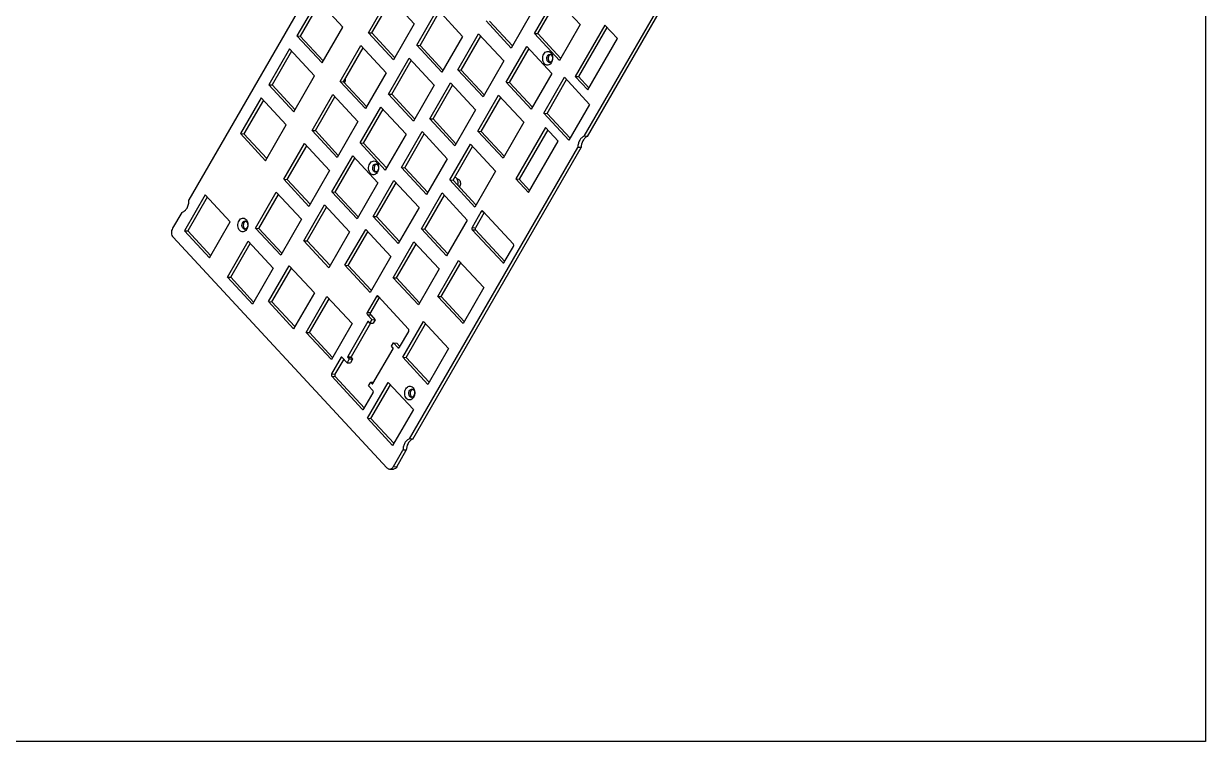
# Model space of a CAD drawing. Header units: millimetres. Extents: x 2563 to 3873, y -1388 to 61.
# Drawn here: x 3083.3 to 3450.6, y -1388.5 to -1165.3 of the extents above; entities that cross this region are included whole.
import ezdxf

# ---------------------------------------------------------------- set-up
doc = ezdxf.new("R2010")
doc.units = ezdxf.units.MM
doc.header["$LTSCALE"] = 30.734
doc.layers.get('0').update_dxf_attribs({"linetype": 'CONTINUOUS'})

msp = doc.modelspace()

# ---------------------------------------------------------------- linework, layer by layer
at = {"color": 7, "linetype": 'Continuous'}
for p, q in [((3257.531, -1200.27), (3310.416, -1108.67)), ((3258.567, -1200.34), (3311.453, -1108.74)), ((3186.748, -1129.859), (3134.631, -1220.127)), ((3190.447, -1168.1), (3196.895, -1156.933)), ((3196.895, -1156.933), (3204.698, -1165.351)), ((3174.658, -1157.927), (3168.211, -1169.094)), ((3175.322, -1158.643), (3169.247, -1169.164)), ((3182.461, -1166.345), (3174.658, -1157.927)), ((3191.484, -1168.17), (3197.558, -1157.649)), ((3242.013, -1168.321), (3248.46, -1157.154)), ((3243.049, -1168.391), (3249.124, -1157.869)), ((3248.46, -1157.154), (3256.263, -1165.572)), ((3205.431, -1171.993), (3211.878, -1160.826)), ((3206.467, -1172.063), (3212.542, -1161.542)), ((3211.878, -1160.826), (3219.681, -1169.244)), ((3241.266, -1161.703), (3234.819, -1172.87)), ((3176.014, -1177.512), (3182.461, -1166.345)), ((3204.698, -1165.351), (3198.25, -1176.519)), ((3234.819, -1172.87), (3227.016, -1164.452)), ((3235.192, -1172.224), (3228.052, -1164.522)), ((3256.263, -1165.572), (3249.816, -1176.739)), ((3263.907, -1165.727), (3254.696, -1181.681)), ((3264.57, -1166.443), (3255.733, -1181.751)), ((3267.808, -1169.936), (3263.907, -1165.727)), ((3168.211, -1169.094), (3176.014, -1177.512)), ((3168.211, -1169.094), (3169.247, -1169.164)), ((3169.247, -1169.164), (3176.386, -1176.867)), ((3198.25, -1176.519), (3190.447, -1168.1)), ((3190.447, -1168.1), (3191.484, -1168.17)), ((3198.623, -1175.873), (3191.484, -1168.17)), ((3219.681, -1169.244), (3213.234, -1180.412)), ((3218.243, -1179.647), (3224.69, -1168.48)), ((3219.279, -1179.717), (3225.354, -1169.196)), ((3224.69, -1168.48), (3232.493, -1176.898)), ((3242.013, -1168.321), (3243.049, -1168.391)), ((3249.816, -1176.739), (3242.013, -1168.321)), ((3250.189, -1176.093), (3243.049, -1168.391)), ((3258.598, -1185.89), (3267.808, -1169.936)), ((3165.885, -1173.122), (3159.438, -1184.29)), ((3166.549, -1173.838), (3160.474, -1184.36)), ((3173.688, -1181.541), (3165.885, -1173.122)), ((3181.674, -1183.296), (3188.122, -1172.129)), ((3182.711, -1183.366), (3188.785, -1172.844)), ((3188.122, -1172.129), (3195.925, -1180.547)), ((3213.234, -1180.412), (3205.431, -1171.993)), ((3205.431, -1171.993), (3206.467, -1172.063)), ((3213.607, -1179.766), (3206.467, -1172.063)), ((3233.24, -1183.516), (3239.687, -1172.349)), ((3234.276, -1183.586), (3240.351, -1173.065)), ((3239.687, -1172.349), (3247.49, -1180.767)), ((3196.658, -1187.189), (3203.105, -1176.022)), ((3197.694, -1187.259), (3203.769, -1176.737)), ((3203.105, -1176.022), (3210.908, -1184.44)), ((3232.493, -1176.898), (3226.046, -1188.065)), ((3167.241, -1192.708), (3173.688, -1181.541)), ((3195.925, -1180.547), (3189.477, -1191.714)), ((3226.046, -1188.065), (3218.243, -1179.647)), ((3218.243, -1179.647), (3219.279, -1179.717)), ((3226.418, -1187.42), (3219.279, -1179.717)), ((3247.49, -1180.767), (3241.043, -1191.934)), ((3244.917, -1193.136), (3251.364, -1181.969)), ((3245.953, -1193.206), (3252.027, -1182.685)), ((3251.364, -1181.969), (3259.167, -1190.387)), ((3254.696, -1181.681), (3255.733, -1181.751)), ((3254.696, -1181.681), (3258.598, -1185.89)), ((3255.733, -1181.751), (3258.971, -1185.244)), ((3159.438, -1184.29), (3167.241, -1192.708)), ((3159.438, -1184.29), (3160.474, -1184.36)), ((3160.474, -1184.36), (3167.613, -1192.062)), ((3189.477, -1191.714), (3181.674, -1183.296)), ((3181.674, -1183.296), (3182.711, -1183.366)), ((3189.85, -1191.068), (3182.711, -1183.366)), ((3210.908, -1184.44), (3204.461, -1195.607)), ((3209.47, -1194.843), (3215.917, -1183.675)), ((3210.506, -1194.913), (3216.58, -1184.391)), ((3215.917, -1183.675), (3223.72, -1192.094)), ((3233.24, -1183.516), (3234.276, -1183.586)), ((3241.043, -1191.934), (3233.24, -1183.516)), ((3241.416, -1191.289), (3234.276, -1183.586)), ((3157.112, -1188.318), (3150.665, -1199.485)), ((3157.775, -1189.034), (3151.701, -1199.555)), ((3164.915, -1196.736), (3157.112, -1188.318)), ((3172.901, -1198.491), (3179.349, -1187.324)), ((3173.938, -1198.561), (3180.012, -1188.04)), ((3179.349, -1187.324), (3187.152, -1195.742)), ((3204.461, -1195.607), (3196.658, -1187.189)), ((3196.658, -1187.189), (3197.694, -1187.259)), ((3204.833, -1194.961), (3197.694, -1187.259)), ((3224.467, -1198.712), (3230.914, -1187.544)), ((3225.503, -1198.782), (3231.578, -1188.26)), ((3230.914, -1187.544), (3238.717, -1195.963)), ((3187.885, -1202.384), (3194.332, -1191.217)), ((3188.921, -1202.454), (3194.995, -1191.933)), ((3194.332, -1191.217), (3202.135, -1199.635)), ((3223.72, -1192.094), (3217.272, -1203.261)), ((3244.917, -1193.136), (3245.953, -1193.206)), ((3252.719, -1201.555), (3244.917, -1193.136)), ((3253.092, -1200.909), (3245.953, -1193.206)), ((3259.167, -1190.387), (3252.719, -1201.555)), ((3158.467, -1207.903), (3164.915, -1196.736)), ((3187.152, -1195.742), (3180.704, -1206.91)), ((3217.272, -1203.261), (3209.47, -1194.843)), ((3209.47, -1194.843), (3210.506, -1194.913)), ((3217.645, -1202.615), (3210.506, -1194.913)), ((3238.717, -1195.963), (3232.27, -1207.13)), ((3150.665, -1199.485), (3158.467, -1207.903)), ((3150.665, -1199.485), (3151.701, -1199.555)), ((3151.701, -1199.555), (3158.84, -1207.258)), ((3180.704, -1206.91), (3172.901, -1198.491)), ((3172.901, -1198.491), (3173.938, -1198.561)), ((3181.077, -1206.264), (3173.938, -1198.561)), ((3202.135, -1199.635), (3195.687, -1210.803)), ((3200.696, -1210.038), (3207.144, -1198.871)), ((3201.733, -1210.108), (3207.807, -1199.587)), ((3207.144, -1198.871), (3214.947, -1207.289)), ((3224.467, -1198.712), (3225.503, -1198.782)), ((3232.27, -1207.13), (3224.467, -1198.712)), ((3232.642, -1206.484), (3225.503, -1198.782)), ((3245.486, -1197.634), (3236.275, -1213.587)), ((3246.149, -1198.35), (3237.311, -1213.657)), ((3249.387, -1201.843), (3245.486, -1197.634)), ((3258.567, -1200.34), (3257.531, -1200.27)), ((3164.128, -1213.687), (3170.576, -1202.52)), ((3165.164, -1213.757), (3171.239, -1203.235)), ((3170.576, -1202.52), (3178.378, -1210.938)), ((3195.687, -1210.803), (3187.885, -1202.384)), ((3187.885, -1202.384), (3188.921, -1202.454)), ((3196.06, -1210.157), (3188.921, -1202.454)), ((3203.189, -1294.394), (3255.521, -1203.752)), ((3204.225, -1294.464), (3256.557, -1203.822)), ((3215.694, -1213.907), (3222.141, -1202.74)), ((3216.73, -1213.977), (3222.804, -1203.456)), ((3222.141, -1202.74), (3229.944, -1211.158)), ((3240.176, -1217.796), (3249.387, -1201.843)), ((3256.557, -1203.822), (3255.521, -1203.752)), ((3179.111, -1217.58), (3185.559, -1206.413)), ((3180.148, -1217.65), (3186.222, -1207.128)), ((3185.559, -1206.413), (3193.362, -1214.831)), ((3214.947, -1207.289), (3208.499, -1218.456)), ((3178.378, -1210.938), (3171.931, -1222.105)), ((3208.499, -1218.456), (3200.696, -1210.038)), ((3200.696, -1210.038), (3201.733, -1210.108)), ((3208.872, -1217.811), (3201.733, -1210.108)), ((3229.944, -1211.158), (3223.496, -1222.325)), ((3171.931, -1222.105), (3164.128, -1213.687)), ((3164.128, -1213.687), (3165.164, -1213.757)), ((3172.304, -1221.459), (3165.164, -1213.757)), ((3193.362, -1214.831), (3186.914, -1225.998)), ((3191.923, -1225.234), (3198.371, -1214.066)), ((3192.96, -1225.304), (3199.034, -1214.782)), ((3198.371, -1214.066), (3206.174, -1222.485)), ((3223.496, -1222.325), (3215.694, -1213.907)), ((3215.694, -1213.907), (3216.73, -1213.977)), ((3223.869, -1221.68), (3216.73, -1213.977)), ((3217.918, -1213.547), (3218.035, -1213.555)), ((3236.275, -1213.587), (3237.311, -1213.657)), ((3236.275, -1213.587), (3240.176, -1217.796)), ((3237.311, -1213.657), (3240.549, -1217.15)), ((3139.681, -1218.509), (3133.233, -1229.677)), ((3140.344, -1219.225), (3134.27, -1229.747)), ((3147.484, -1226.928), (3139.681, -1218.509)), ((3155.355, -1228.882), (3161.802, -1217.715)), ((3156.391, -1228.952), (3162.466, -1218.431)), ((3161.802, -1217.715), (3169.605, -1226.133)), ((3186.914, -1225.998), (3179.111, -1217.58)), ((3179.111, -1217.58), (3180.148, -1217.65)), ((3187.287, -1225.352), (3180.148, -1217.65)), ((3206.92, -1229.103), (3213.368, -1217.935)), ((3207.957, -1229.173), (3214.031, -1218.651)), ((3213.368, -1217.935), (3221.171, -1226.354)), ((3170.338, -1232.775), (3176.786, -1221.608)), ((3171.375, -1232.845), (3177.449, -1222.324)), ((3176.786, -1221.608), (3184.589, -1230.026)), ((3206.174, -1222.485), (3199.726, -1233.652)), ((3132.405, -1223.983), (3129.546, -1228.935)), ((3169.605, -1226.133), (3163.158, -1237.301)), ((3199.726, -1233.652), (3191.923, -1225.234)), ((3191.923, -1225.234), (3192.96, -1225.304)), ((3200.099, -1233.006), (3192.96, -1225.304)), ((3221.171, -1226.354), (3214.723, -1237.521)), ((3225.495, -1223.734), (3222.64, -1228.679)), ((3226.389, -1224.051), (3223.676, -1228.749)), ((3225.495, -1223.734), (3226.135, -1223.777)), ((3235.479, -1233.857), (3226.004, -1223.635)), ((3133.233, -1229.677), (3141.036, -1238.095)), ((3133.233, -1229.677), (3134.27, -1229.747)), ((3134.27, -1229.747), (3141.409, -1237.449)), ((3141.036, -1238.095), (3147.484, -1226.928)), ((3163.158, -1237.301), (3155.355, -1228.882)), ((3155.355, -1228.882), (3156.391, -1228.952)), ((3163.531, -1236.655), (3156.391, -1228.952)), ((3184.589, -1230.026), (3178.141, -1241.193)), ((3183.15, -1240.429), (3189.598, -1229.262)), ((3184.187, -1240.499), (3190.261, -1229.978)), ((3189.598, -1229.262), (3197.401, -1237.68)), ((3214.723, -1237.521), (3206.92, -1229.103)), ((3206.92, -1229.103), (3207.957, -1229.173)), ((3215.096, -1236.875), (3207.957, -1229.173)), ((3222.64, -1228.679), (3223.676, -1228.749)), ((3222.688, -1229.379), (3223.725, -1229.449)), ((3222.688, -1229.379), (3232.163, -1239.601)), ((3223.725, -1229.449), (3232.815, -1239.256)), ((3129.74, -1231.733), (3196.176, -1303.408)), ((3146.582, -1244.078), (3153.029, -1232.911)), ((3147.618, -1244.148), (3153.693, -1233.626)), ((3153.029, -1232.911), (3160.832, -1241.329)), ((3178.141, -1241.193), (3170.338, -1232.775)), ((3170.338, -1232.775), (3171.375, -1232.845)), ((3178.514, -1240.548), (3171.375, -1232.845)), ((3198.147, -1244.298), (3204.595, -1233.131)), ((3199.184, -1244.368), (3205.258, -1233.847)), ((3204.595, -1233.131), (3212.398, -1241.549)), ((3197.401, -1237.68), (3190.953, -1248.847)), ((3232.672, -1239.502), (3235.527, -1234.557)), ((3160.832, -1241.329), (3154.385, -1252.496)), ((3159.394, -1251.732), (3165.841, -1240.564)), ((3160.43, -1251.802), (3166.505, -1241.28)), ((3165.841, -1240.564), (3173.644, -1248.983)), ((3190.953, -1248.847), (3183.15, -1240.429)), ((3183.15, -1240.429), (3184.187, -1240.499)), ((3191.326, -1248.202), (3184.187, -1240.499)), ((3212.032, -1250.093), (3218.48, -1238.926)), ((3213.069, -1250.163), (3219.143, -1239.642)), ((3218.48, -1238.926), (3226.283, -1247.344)), ((3232.163, -1239.601), (3232.553, -1239.627)), ((3154.385, -1252.496), (3146.582, -1244.078)), ((3146.582, -1244.078), (3147.618, -1244.148)), ((3154.758, -1251.85), (3147.618, -1244.148)), ((3198.147, -1244.298), (3199.184, -1244.368)), ((3205.95, -1252.716), (3198.147, -1244.298)), ((3206.323, -1252.071), (3199.184, -1244.368)), ((3212.398, -1241.549), (3205.95, -1252.716)), ((3226.283, -1247.344), (3219.835, -1258.512)), ((3167.197, -1260.15), (3159.394, -1251.732)), ((3159.394, -1251.732), (3160.43, -1251.802)), ((3167.57, -1259.504), (3160.43, -1251.802)), ((3173.644, -1248.983), (3167.197, -1260.15)), ((3171.11, -1261.284), (3177.557, -1250.117)), ((3172.146, -1261.354), (3178.221, -1250.832)), ((3177.557, -1250.117), (3185.36, -1258.535)), ((3192.909, -1250.146), (3190.054, -1255.091)), ((3193.803, -1250.463), (3191.09, -1255.161)), ((3192.909, -1250.146), (3193.549, -1250.189)), ((3202.893, -1260.27), (3193.418, -1250.048)), ((3212.032, -1250.093), (3213.069, -1250.163)), ((3219.835, -1258.512), (3212.032, -1250.093)), ((3220.208, -1257.866), (3213.069, -1250.163)), ((3190.054, -1255.091), (3191.09, -1255.161)), ((3190.102, -1255.791), (3191.528, -1257.329)), ((3190.102, -1255.791), (3191.139, -1255.861)), ((3191.139, -1255.861), (3192.565, -1257.399)), ((3185.36, -1258.535), (3178.913, -1269.702)), ((3190.27, -1257.942), (3184.007, -1268.79)), ((3191.085, -1258.395), (3185.043, -1268.86)), ((3190.27, -1257.942), (3190.47, -1257.956)), ((3190.919, -1258.384), (3190.474, -1257.903)), ((3191.528, -1257.329), (3190.919, -1258.384)), ((3190.919, -1258.384), (3191.956, -1258.454)), ((3191.528, -1257.329), (3192.565, -1257.399)), ((3192.565, -1257.399), (3191.956, -1258.454)), ((3201.088, -1269.05), (3207.535, -1257.883)), ((3202.124, -1269.12), (3208.199, -1258.598)), ((3207.535, -1257.883), (3215.338, -1266.301)), ((3178.913, -1269.702), (3171.11, -1261.284)), ((3171.11, -1261.284), (3172.146, -1261.354)), ((3179.285, -1269.056), (3172.146, -1261.354)), ((3200.086, -1265.915), (3202.942, -1260.969)), ((3191.81, -1277.208), (3198.073, -1266.36)), ((3197.608, -1265.599), (3198.217, -1264.545)), ((3198.054, -1266.08), (3197.608, -1265.599)), ((3198.217, -1264.545), (3199.253, -1264.615)), ((3198.217, -1264.545), (3199.577, -1266.013)), ((3199.253, -1264.615), (3200.229, -1265.668)), ((3199.577, -1266.013), (3199.967, -1266.039)), ((3215.338, -1266.301), (3208.891, -1277.468)), ((3181.995, -1269.05), (3179.001, -1274.235)), ((3182.75, -1269.607), (3180.037, -1274.305)), ((3181.995, -1269.05), (3182.195, -1269.064)), ((3183.791, -1270.73), (3182.198, -1269.011)), ((3184.472, -1269.551), (3183.791, -1270.73)), ((3183.791, -1270.73), (3184.828, -1270.8)), ((3184.007, -1268.79), (3185.043, -1268.86)), ((3184.026, -1269.07), (3185.062, -1269.14)), ((3184.026, -1269.07), (3184.472, -1269.551)), ((3184.472, -1269.551), (3185.508, -1269.621)), ((3185.508, -1269.621), (3184.828, -1270.8)), ((3185.062, -1269.14), (3185.508, -1269.621)), ((3201.088, -1269.05), (3202.124, -1269.12)), ((3208.891, -1277.468), (3201.088, -1269.05)), ((3209.264, -1276.822), (3202.124, -1269.12)), ((3179.001, -1274.235), (3180.037, -1274.305)), ((3179.05, -1274.935), (3188.525, -1285.157)), ((3179.05, -1274.935), (3180.086, -1275.005)), ((3180.086, -1275.005), (3189.176, -1284.812)), ((3190.143, -1288.006), (3196.591, -1276.839)), ((3190.48, -1277.946), (3191.16, -1276.767)), ((3191.84, -1279.414), (3190.48, -1277.946)), ((3191.16, -1276.767), (3192.031, -1276.825)), ((3191.16, -1276.767), (3191.606, -1277.248)), ((3191.18, -1288.076), (3197.254, -1277.555)), ((3191.606, -1277.248), (3191.687, -1277.253)), ((3196.591, -1276.839), (3204.394, -1285.257)), ((3189.033, -1285.059), (3191.889, -1280.113)), ((3188.525, -1285.157), (3188.914, -1285.183)), ((3204.394, -1285.257), (3197.946, -1296.425)), ((3190.143, -1288.006), (3191.18, -1288.076)), ((3197.946, -1296.425), (3190.143, -1288.006)), ((3198.319, -1295.779), (3191.18, -1288.076)), ((3204.225, -1294.464), (3203.189, -1294.394)), ((3198.211, -1303.015), (3201.179, -1297.876)), ((3199.248, -1303.085), (3202.215, -1297.946)), ((3202.215, -1297.946), (3201.179, -1297.876)), ((3196.962, -1303.808), (3197.998, -1303.878)), ((3198.211, -1303.015), (3199.248, -1303.085))]:
    msp.add_line(p, q, dxfattribs=at)
msp.add_lwpolyline([(2563.129, -880.593), (3450.569, -880.593), (3450.569, -1388.473), (2563.129, -1388.473)], close=True)
for centre, radius, start, end in [((3245.316, -1175.822), 2.369, 19.34518, 21.50483), ((3246.734, -1176.661), 0.673, 249.4994, 254.31806), ((3246.729, -1176.68), 0.653, 254.34493, 266.14095), ((3246.718, -1176.624), 0.711, 285.6252, 289.42101), ((3245.414, -1176.222), 2.23, 325.30026, 330.02624), ((3181.252, -1182.5), 2.07, 347.67468, 4.8481), ((3192.634, -1210.755), 0.673, 249.4994, 254.31806), ((3192.628, -1210.774), 0.653, 254.34493, 266.14095), ((3192.618, -1210.717), 0.711, 285.6252, 289.42101), ((3191.314, -1210.316), 2.23, 325.30026, 330.02624), ((3191.216, -1209.916), 2.369, 19.34518, 21.50483), ((3216.955, -1214.061), 1.078, 70.04247, 72.78844), ((3151.995, -1228.504), 0.673, 249.4994, 254.31806), ((3151.989, -1228.523), 0.653, 254.34493, 266.14095), ((3151.979, -1228.467), 0.711, 285.6252, 289.42101), ((3150.675, -1228.065), 2.23, 325.30026, 330.02624), ((3150.577, -1227.665), 2.369, 19.34518, 21.50483), ((3203.854, -1280.777), 0.673, 249.4994, 254.31806), ((3203.849, -1280.796), 0.653, 254.34493, 266.14095), ((3203.838, -1280.739), 0.711, 285.6252, 289.42101), ((3202.534, -1280.337), 2.23, 325.30026, 330.02624), ((3202.436, -1279.937), 2.369, 19.34518, 21.50483), ((3198.068, -1302.818), 1.062, 266.21283, 280.45721)]:
    msp.add_arc(centre, radius, start, end, dxfattribs=at)
for points, knots in [([(3245.157, -1177.758), (3244.812, -1177.386), (3244.54, -1176.565), (3244.621, -1175.509), (3244.899, -1174.753), (3245.363, -1174.174), (3245.975, -1173.861), (3246.637, -1173.913), (3246.991, -1174.17), (3247.137, -1174.328)], [0, 0, 0, 0, 0.2627513, 0.407557, 0.5469772, 0.6729125, 0.7839529, 0.8884344, 1, 1, 1, 1]), ([(3245.948, -1176.658), (3245.86, -1176.399), (3245.827, -1175.844), (3246.044, -1175.325), (3246.218, -1175.131)], [0, 0, 0, 0, 0.5116141, 1, 1, 1, 1]), ([(3246.218, -1175.131), (3246.301, -1175.037), (3246.494, -1174.881), (3246.74, -1174.83), (3246.853, -1174.838)], [0, 0, 0, 0, 0.5251894, 1, 1, 1, 1]), ([(3246.632, -1175.159), (3246.605, -1175.189), (3246.498, -1175.324), (3246.42, -1175.479), (3246.376, -1175.602)], [0, 0, 0, 0, 0.2391772, 1, 1, 1, 1]), ([(3247.043, -1174.89), (3247.005, -1174.9), (3246.85, -1174.958), (3246.716, -1175.065), (3246.632, -1175.159)], [0, 0, 0, 0, 0.237164, 1, 1, 1, 1]), ([(3247.137, -1174.328), (3247.177, -1174.371), (3247.334, -1174.56), (3247.452, -1174.78), (3247.52, -1174.953)], [0, 0, 0, 0, 0.2380765, 1, 1, 1, 1]), ([(3247.345, -1175.088), (3247.398, -1175.146), (3247.6, -1175.428), (3247.676, -1175.787), (3247.673, -1176.051)], [0, 0, 0, 0, 0.2303945, 1, 1, 1, 1]), ([(3247.552, -1175.037), (3247.571, -1175.093), (3247.643, -1175.323), (3247.682, -1175.563), (3247.695, -1175.745)], [0, 0, 0, 0, 0.2445506, 1, 1, 1, 1]), ([(3247.247, -1177.491), (3247.12, -1177.674), (3246.824, -1177.989), (3246.238, -1178.233), (3245.624, -1178.152), (3245.295, -1177.907), (3245.157, -1177.758)], [0, 0, 0, 0, 0.2734501, 0.5171602, 0.7503839, 1, 1, 1, 1]), ([(3246.193, -1177.082), (3246.167, -1177.054), (3246.063, -1176.926), (3245.989, -1176.776), (3245.948, -1176.658)], [0, 0, 0, 0, 0.2365284, 1, 1, 1, 1]), ([(3246.499, -1177.292), (3246.47, -1177.282), (3246.357, -1177.231), (3246.257, -1177.151), (3246.193, -1177.082)], [0, 0, 0, 0, 0.2418604, 1, 1, 1, 1]), ([(3246.28, -1176.147), (3246.279, -1176.218), (3246.292, -1176.488), (3246.373, -1176.758), (3246.475, -1176.93)], [0, 0, 0, 0, 0.261664, 1, 1, 1, 1]), ([(3246.608, -1177.11), (3246.629, -1177.133), (3246.716, -1177.218), (3246.822, -1177.285), (3246.905, -1177.317)], [0, 0, 0, 0, 0.2601906, 1, 1, 1, 1]), ([(3247.576, -1176.596), (3247.519, -1176.757), (3247.363, -1177.045), (3247.095, -1177.245), (3246.955, -1177.294)], [0, 0, 0, 0, 0.5349824, 1, 1, 1, 1]), ([(3247.695, -1175.745), (3247.704, -1175.885), (3247.703, -1176.432), (3247.549, -1176.983), (3247.346, -1177.336)], [0, 0, 0, 0, 0.256167, 1, 1, 1, 1]), ([(3183.275, -1182.942), (3183.261, -1183.008), (3183.193, -1183.255), (3183.076, -1183.49), (3182.96, -1183.64)], [0, 0, 0, 0, 0.2609376, 1, 1, 1, 1]), ([(3257.531, -1200.27), (3257.243, -1200.376), (3256.681, -1200.739), (3256.05, -1201.563), (3255.635, -1202.6), (3255.529, -1203.363), (3255.521, -1203.752)], [0, 0, 0, 0, 0.2177218, 0.4602171, 0.72452, 1, 1, 1, 1]), ([(3258.567, -1200.34), (3258.462, -1200.379), (3258.03, -1200.578), (3257.666, -1200.909), (3257.441, -1201.193)], [0, 0, 0, 0, 0.2365376, 1, 1, 1, 1]), ([(3257.441, -1201.193), (3257.303, -1201.366), (3256.795, -1202.154), (3256.572, -1203.109), (3256.557, -1203.822)], [0, 0, 0, 0, 0.2370169, 1, 1, 1, 1]), ([(3191.057, -1211.852), (3190.712, -1211.48), (3190.44, -1210.659), (3190.521, -1209.603), (3190.798, -1208.847), (3191.263, -1208.267), (3191.874, -1207.954), (3192.537, -1208.007), (3192.89, -1208.264), (3193.037, -1208.422)], [0, 0, 0, 0, 0.2627513, 0.407557, 0.5469772, 0.6729125, 0.7839529, 0.8884344, 1, 1, 1, 1]), ([(3193.147, -1211.585), (3193.02, -1211.768), (3192.723, -1212.083), (3192.137, -1212.326), (3191.523, -1212.245), (3191.195, -1212.001), (3191.057, -1211.852)], [0, 0, 0, 0, 0.2734501, 0.5171602, 0.7503839, 1, 1, 1, 1]), ([(3191.848, -1210.751), (3191.759, -1210.493), (3191.726, -1209.938), (3191.944, -1209.419), (3192.117, -1209.224)], [0, 0, 0, 0, 0.5116141, 1, 1, 1, 1]), ([(3192.093, -1211.176), (3192.066, -1211.147), (3191.962, -1211.02), (3191.888, -1210.87), (3191.848, -1210.751)], [0, 0, 0, 0, 0.2365284, 1, 1, 1, 1]), ([(3192.398, -1211.386), (3192.37, -1211.375), (3192.257, -1211.324), (3192.157, -1211.245), (3192.093, -1211.176)], [0, 0, 0, 0, 0.2418604, 1, 1, 1, 1]), ([(3192.117, -1209.224), (3192.201, -1209.13), (3192.393, -1208.975), (3192.639, -1208.924), (3192.753, -1208.932)], [0, 0, 0, 0, 0.5251894, 1, 1, 1, 1]), ([(3192.179, -1210.241), (3192.178, -1210.312), (3192.192, -1210.582), (3192.272, -1210.852), (3192.374, -1211.024)], [0, 0, 0, 0, 0.261664, 1, 1, 1, 1]), ([(3192.532, -1209.252), (3192.505, -1209.283), (3192.398, -1209.417), (3192.319, -1209.573), (3192.276, -1209.696)], [0, 0, 0, 0, 0.2391772, 1, 1, 1, 1]), ([(3192.507, -1211.204), (3192.529, -1211.227), (3192.616, -1211.312), (3192.721, -1211.378), (3192.805, -1211.411)], [0, 0, 0, 0, 0.2601906, 1, 1, 1, 1]), ([(3192.942, -1208.983), (3192.905, -1208.994), (3192.75, -1209.051), (3192.615, -1209.158), (3192.532, -1209.252)], [0, 0, 0, 0, 0.237164, 1, 1, 1, 1]), ([(3193.476, -1210.69), (3193.418, -1210.851), (3193.263, -1211.138), (3192.994, -1211.339), (3192.854, -1211.388)], [0, 0, 0, 0, 0.5349824, 1, 1, 1, 1]), ([(3193.037, -1208.422), (3193.077, -1208.465), (3193.233, -1208.654), (3193.351, -1208.873), (3193.42, -1209.047)], [0, 0, 0, 0, 0.2380765, 1, 1, 1, 1]), ([(3193.244, -1209.182), (3193.298, -1209.24), (3193.5, -1209.521), (3193.576, -1209.88), (3193.572, -1210.145)], [0, 0, 0, 0, 0.2303945, 1, 1, 1, 1]), ([(3193.594, -1209.838), (3193.604, -1209.978), (3193.602, -1210.526), (3193.449, -1211.077), (3193.245, -1211.43)], [0, 0, 0, 0, 0.256167, 1, 1, 1, 1]), ([(3193.451, -1209.131), (3193.471, -1209.186), (3193.542, -1209.417), (3193.582, -1209.657), (3193.594, -1209.838)], [0, 0, 0, 0, 0.2445506, 1, 1, 1, 1]), ([(3217.819, -1213.387), (3217.784, -1213.348), (3217.639, -1213.208), (3217.462, -1213.099), (3217.323, -1213.048)], [0, 0, 0, 0, 0.2609234, 1, 1, 1, 1]), ([(3218.176, -1213.968), (3218.162, -1213.933), (3218.105, -1213.799), (3218.034, -1213.671), (3217.973, -1213.581)], [0, 0, 0, 0, 0.2568867, 1, 1, 1, 1]), ([(3218.338, -1214.704), (3218.333, -1214.64), (3218.307, -1214.39), (3218.244, -1214.142), (3218.176, -1213.968)], [0, 0, 0, 0, 0.2562979, 1, 1, 1, 1]), ([(3218.253, -1213.601), (3218.287, -1213.614), (3218.426, -1213.675), (3218.547, -1213.771), (3218.625, -1213.855)], [0, 0, 0, 0, 0.2414709, 1, 1, 1, 1]), ([(3218.625, -1213.855), (3218.885, -1214.135), (3219.135, -1214.954), (3218.919, -1215.763), (3218.683, -1216.088)], [0, 0, 0, 0, 0.4874752, 1, 1, 1, 1]), ([(3132.405, -1223.983), (3132.736, -1223.902), (3133.398, -1223.54), (3134.122, -1222.622), (3134.57, -1221.439), (3134.65, -1220.567), (3134.631, -1220.127)], [0, 0, 0, 0, 0.2143395, 0.4562139, 0.7227617, 1, 1, 1, 1]), ([(3150.418, -1229.601), (3150.073, -1229.229), (3149.801, -1228.408), (3149.882, -1227.352), (3150.16, -1226.596), (3150.624, -1226.017), (3151.235, -1225.704), (3151.898, -1225.756), (3152.251, -1226.013), (3152.398, -1226.171)], [0, 0, 0, 0, 0.2627513, 0.407557, 0.5469772, 0.6729125, 0.7839529, 0.8884344, 1, 1, 1, 1]), ([(3151.478, -1226.973), (3151.562, -1226.88), (3151.754, -1226.724), (3152, -1226.673), (3152.114, -1226.681)], [0, 0, 0, 0, 0.5251894, 1, 1, 1, 1]), ([(3152.303, -1226.732), (3152.266, -1226.743), (3152.111, -1226.801), (3151.977, -1226.907), (3151.893, -1227.001)], [0, 0, 0, 0, 0.237164, 1, 1, 1, 1]), ([(3152.398, -1226.171), (3152.438, -1226.214), (3152.594, -1226.403), (3152.713, -1226.622), (3152.781, -1226.796)], [0, 0, 0, 0, 0.2380765, 1, 1, 1, 1]), ([(3225.808, -1223.535), (3225.748, -1223.531), (3225.616, -1223.572), (3225.53, -1223.674), (3225.495, -1223.734)], [0, 0, 0, 0, 0.4637418, 1, 1, 1, 1]), ([(3226.004, -1223.635), (3225.991, -1223.621), (3225.936, -1223.57), (3225.862, -1223.539), (3225.808, -1223.535)], [0, 0, 0, 0, 0.265136, 1, 1, 1, 1]), ([(3129.546, -1228.935), (3129.294, -1229.372), (3129.082, -1230.383), (3129.419, -1231.387), (3129.74, -1231.733)], [0, 0, 0, 0, 0.5169818, 1, 1, 1, 1]), ([(3152.508, -1229.334), (3152.381, -1229.517), (3152.084, -1229.832), (3151.498, -1230.075), (3150.884, -1229.994), (3150.556, -1229.75), (3150.418, -1229.601)], [0, 0, 0, 0, 0.2734501, 0.5171602, 0.7503839, 1, 1, 1, 1]), ([(3151.209, -1228.5), (3151.12, -1228.242), (3151.087, -1227.687), (3151.305, -1227.168), (3151.478, -1226.973)], [0, 0, 0, 0, 0.5116141, 1, 1, 1, 1]), ([(3151.454, -1228.925), (3151.427, -1228.897), (3151.324, -1228.769), (3151.249, -1228.619), (3151.209, -1228.5)], [0, 0, 0, 0, 0.2365284, 1, 1, 1, 1]), ([(3151.759, -1229.135), (3151.731, -1229.124), (3151.618, -1229.073), (3151.518, -1228.994), (3151.454, -1228.925)], [0, 0, 0, 0, 0.2418604, 1, 1, 1, 1]), ([(3151.54, -1227.99), (3151.54, -1228.061), (3151.553, -1228.331), (3151.633, -1228.601), (3151.735, -1228.773)], [0, 0, 0, 0, 0.261664, 1, 1, 1, 1]), ([(3151.893, -1227.001), (3151.866, -1227.032), (3151.759, -1227.166), (3151.681, -1227.322), (3151.637, -1227.445)], [0, 0, 0, 0, 0.2391772, 1, 1, 1, 1]), ([(3151.868, -1228.953), (3151.89, -1228.976), (3151.977, -1229.061), (3152.082, -1229.127), (3152.166, -1229.16)], [0, 0, 0, 0, 0.2601906, 1, 1, 1, 1]), ([(3152.837, -1228.439), (3152.779, -1228.6), (3152.624, -1228.887), (3152.355, -1229.088), (3152.215, -1229.137)], [0, 0, 0, 0, 0.5349824, 1, 1, 1, 1]), ([(3152.605, -1226.931), (3152.659, -1226.989), (3152.861, -1227.271), (3152.937, -1227.63), (3152.933, -1227.894)], [0, 0, 0, 0, 0.2303945, 1, 1, 1, 1]), ([(3152.955, -1227.587), (3152.965, -1227.727), (3152.963, -1228.275), (3152.81, -1228.826), (3152.606, -1229.179)], [0, 0, 0, 0, 0.256167, 1, 1, 1, 1]), ([(3152.812, -1226.88), (3152.832, -1226.935), (3152.903, -1227.166), (3152.943, -1227.406), (3152.955, -1227.587)], [0, 0, 0, 0, 0.2445506, 1, 1, 1, 1]), ([(3222.64, -1228.679), (3222.577, -1228.788), (3222.524, -1229.041), (3222.608, -1229.292), (3222.688, -1229.379)], [0, 0, 0, 0, 0.516988, 1, 1, 1, 1]), ([(3223.676, -1228.749), (3223.613, -1228.858), (3223.56, -1229.111), (3223.644, -1229.362), (3223.725, -1229.449)], [0, 0, 0, 0, 0.516988, 1, 1, 1, 1]), ([(3235.527, -1234.557), (3235.591, -1234.448), (3235.644, -1234.195), (3235.559, -1233.944), (3235.479, -1233.857)], [0, 0, 0, 0, 0.516988, 1, 1, 1, 1]), ([(3232.163, -1239.601), (3232.177, -1239.615), (3232.231, -1239.666), (3232.305, -1239.697), (3232.36, -1239.701)], [0, 0, 0, 0, 0.265136, 1, 1, 1, 1]), ([(3232.52, -1239.662), (3232.535, -1239.653), (3232.596, -1239.611), (3232.644, -1239.551), (3232.672, -1239.502)], [0, 0, 0, 0, 0.2362048, 1, 1, 1, 1]), ([(3193.222, -1249.948), (3193.162, -1249.943), (3193.03, -1249.984), (3192.944, -1250.086), (3192.909, -1250.146)], [0, 0, 0, 0, 0.4637418, 1, 1, 1, 1]), ([(3193.418, -1250.048), (3193.405, -1250.033), (3193.35, -1249.983), (3193.276, -1249.951), (3193.222, -1249.948)], [0, 0, 0, 0, 0.265136, 1, 1, 1, 1]), ([(3190.054, -1255.091), (3189.991, -1255.201), (3189.938, -1255.453), (3190.022, -1255.704), (3190.102, -1255.791)], [0, 0, 0, 0, 0.516988, 1, 1, 1, 1]), ([(3191.09, -1255.161), (3191.027, -1255.271), (3190.974, -1255.523), (3191.058, -1255.774), (3191.139, -1255.861)], [0, 0, 0, 0, 0.516988, 1, 1, 1, 1]), ([(3190.395, -1257.863), (3190.383, -1257.862), (3190.332, -1257.867), (3190.29, -1257.908), (3190.27, -1257.942)], [0, 0, 0, 0, 0.23075, 1, 1, 1, 1]), ([(3202.942, -1260.969), (3203.005, -1260.86), (3203.058, -1260.607), (3202.973, -1260.356), (3202.893, -1260.27)], [0, 0, 0, 0, 0.516988, 1, 1, 1, 1]), ([(3198.073, -1266.36), (3198.11, -1266.296), (3198.119, -1266.182), (3198.069, -1266.097), (3198.054, -1266.08)], [0, 0, 0, 0, 0.7653131, 1, 1, 1, 1]), ([(3199.577, -1266.013), (3199.591, -1266.027), (3199.645, -1266.078), (3199.719, -1266.109), (3199.774, -1266.113)], [0, 0, 0, 0, 0.265136, 1, 1, 1, 1]), ([(3199.934, -1266.074), (3199.949, -1266.065), (3200.01, -1266.023), (3200.058, -1265.964), (3200.086, -1265.915)], [0, 0, 0, 0, 0.2362048, 1, 1, 1, 1]), ([(3182.12, -1268.971), (3182.108, -1268.97), (3182.056, -1268.976), (3182.014, -1269.016), (3181.995, -1269.05)], [0, 0, 0, 0, 0.23075, 1, 1, 1, 1]), ([(3184.007, -1268.79), (3183.97, -1268.854), (3183.961, -1268.968), (3184.011, -1269.053), (3184.026, -1269.07)], [0, 0, 0, 0, 0.7653131, 1, 1, 1, 1]), ([(3185.043, -1268.86), (3185.006, -1268.924), (3184.997, -1269.038), (3185.047, -1269.123), (3185.062, -1269.14)], [0, 0, 0, 0, 0.7653131, 1, 1, 1, 1]), ([(3179.001, -1274.235), (3178.938, -1274.345), (3178.885, -1274.597), (3178.969, -1274.848), (3179.05, -1274.935)], [0, 0, 0, 0, 0.516988, 1, 1, 1, 1]), ([(3180.037, -1274.305), (3179.974, -1274.414), (3179.921, -1274.667), (3180.006, -1274.918), (3180.086, -1275.005)], [0, 0, 0, 0, 0.516988, 1, 1, 1, 1]), ([(3202.277, -1281.873), (3201.932, -1281.501), (3201.66, -1280.68), (3201.741, -1279.624), (3202.019, -1278.868), (3202.483, -1278.289), (3203.095, -1277.976), (3203.757, -1278.028), (3204.111, -1278.285), (3204.257, -1278.443)], [0, 0, 0, 0, 0.2627513, 0.407557, 0.5469772, 0.6729125, 0.7839529, 0.8884344, 1, 1, 1, 1]), ([(3191.889, -1280.113), (3191.952, -1280.004), (3192.005, -1279.751), (3191.921, -1279.5), (3191.84, -1279.414)], [0, 0, 0, 0, 0.516988, 1, 1, 1, 1]), ([(3204.367, -1281.606), (3204.24, -1281.79), (3203.944, -1282.104), (3203.358, -1282.348), (3202.744, -1282.267), (3202.415, -1282.023), (3202.277, -1281.873)], [0, 0, 0, 0, 0.2734501, 0.5171602, 0.7503839, 1, 1, 1, 1]), ([(3203.068, -1280.773), (3202.98, -1280.514), (3202.947, -1279.96), (3203.164, -1279.441), (3203.338, -1279.246)], [0, 0, 0, 0, 0.5116141, 1, 1, 1, 1]), ([(3203.313, -1281.197), (3203.287, -1281.169), (3203.183, -1281.042), (3203.109, -1280.891), (3203.068, -1280.773)], [0, 0, 0, 0, 0.2365284, 1, 1, 1, 1]), ([(3203.619, -1281.407), (3203.59, -1281.397), (3203.477, -1281.346), (3203.377, -1281.266), (3203.313, -1281.197)], [0, 0, 0, 0, 0.2418604, 1, 1, 1, 1]), ([(3203.338, -1279.246), (3203.421, -1279.152), (3203.613, -1278.997), (3203.86, -1278.946), (3203.973, -1278.953)], [0, 0, 0, 0, 0.5251894, 1, 1, 1, 1]), ([(3203.4, -1280.262), (3203.399, -1280.333), (3203.412, -1280.603), (3203.493, -1280.873), (3203.594, -1281.045)], [0, 0, 0, 0, 0.261664, 1, 1, 1, 1]), ([(3203.752, -1279.274), (3203.725, -1279.304), (3203.618, -1279.439), (3203.54, -1279.595), (3203.496, -1279.717)], [0, 0, 0, 0, 0.2391772, 1, 1, 1, 1]), ([(3203.728, -1281.225), (3203.749, -1281.249), (3203.836, -1281.333), (3203.942, -1281.4), (3204.025, -1281.432)], [0, 0, 0, 0, 0.2601906, 1, 1, 1, 1]), ([(3204.163, -1279.005), (3204.125, -1279.015), (3203.97, -1279.073), (3203.836, -1279.18), (3203.752, -1279.274)], [0, 0, 0, 0, 0.237164, 1, 1, 1, 1]), ([(3204.696, -1280.712), (3204.639, -1280.872), (3204.483, -1281.16), (3204.215, -1281.36), (3204.075, -1281.41)], [0, 0, 0, 0, 0.5349824, 1, 1, 1, 1]), ([(3204.257, -1278.443), (3204.297, -1278.486), (3204.454, -1278.675), (3204.572, -1278.895), (3204.64, -1279.069)], [0, 0, 0, 0, 0.2380765, 1, 1, 1, 1]), ([(3204.465, -1279.203), (3204.518, -1279.261), (3204.72, -1279.543), (3204.796, -1279.902), (3204.793, -1280.167)], [0, 0, 0, 0, 0.2303945, 1, 1, 1, 1]), ([(3204.815, -1279.86), (3204.824, -1280), (3204.823, -1280.547), (3204.669, -1281.099), (3204.465, -1281.451)], [0, 0, 0, 0, 0.256167, 1, 1, 1, 1]), ([(3204.672, -1279.152), (3204.691, -1279.208), (3204.763, -1279.438), (3204.802, -1279.678), (3204.815, -1279.86)], [0, 0, 0, 0, 0.2445506, 1, 1, 1, 1]), ([(3188.525, -1285.157), (3188.538, -1285.171), (3188.593, -1285.222), (3188.667, -1285.253), (3188.721, -1285.257)], [0, 0, 0, 0, 0.265136, 1, 1, 1, 1]), ([(3188.881, -1285.218), (3188.896, -1285.209), (3188.957, -1285.167), (3189.005, -1285.107), (3189.033, -1285.059)], [0, 0, 0, 0, 0.2362048, 1, 1, 1, 1]), ([(3203.189, -1294.394), (3202.9, -1294.5), (3202.338, -1294.863), (3201.707, -1295.687), (3201.293, -1296.724), (3201.187, -1297.487), (3201.179, -1297.876)], [0, 0, 0, 0, 0.2177218, 0.4602171, 0.72452, 1, 1, 1, 1]), ([(3203.098, -1295.317), (3202.961, -1295.49), (3202.453, -1296.278), (3202.229, -1297.234), (3202.215, -1297.946)], [0, 0, 0, 0, 0.2370169, 1, 1, 1, 1]), ([(3204.225, -1294.464), (3204.12, -1294.503), (3203.687, -1294.702), (3203.323, -1295.033), (3203.098, -1295.317)], [0, 0, 0, 0, 0.2365376, 1, 1, 1, 1]), ([(3196.176, -1303.408), (3196.281, -1303.521), (3196.521, -1303.712), (3196.818, -1303.798), (3196.962, -1303.808)], [0, 0, 0, 0, 0.5169844, 1, 1, 1, 1]), ([(3196.962, -1303.808), (3197.102, -1303.817), (3197.399, -1303.776), (3197.657, -1303.627), (3197.774, -1303.534)], [0, 0, 0, 0, 0.4832093, 1, 1, 1, 1]), ([(3197.774, -1303.534), (3197.817, -1303.5), (3197.987, -1303.349), (3198.125, -1303.164), (3198.211, -1303.015)], [0, 0, 0, 0, 0.2394293, 1, 1, 1, 1]), ([(3199.248, -1303.085), (3199.134, -1303.282), (3198.86, -1303.626), (3198.459, -1303.826), (3198.261, -1303.862)], [0, 0, 0, 0, 0.5316377, 1, 1, 1, 1])]:
    msp.add_open_spline(points, degree=3, knots=knots, dxfattribs=at)
for points in [[(3246.853, -1174.838), (3246.919, -1174.842), (3246.986, -1174.857), (3247.047, -1174.881)], [(3247.047, -1174.881), (3247.101, -1174.902), (3247.153, -1174.93), (3247.2, -1174.963)], [(3247.2, -1174.963), (3247.253, -1174.999), (3247.301, -1175.041), (3247.345, -1175.088)], [(3246.376, -1175.602), (3246.314, -1175.776), (3246.282, -1175.963), (3246.28, -1176.147)], [(3246.475, -1176.93), (3246.513, -1176.994), (3246.557, -1177.055), (3246.608, -1177.11)], [(3246.91, -1177.309), (3246.837, -1177.329), (3246.76, -1177.337), (3246.685, -1177.332)], [(3247.673, -1176.051), (3247.67, -1176.236), (3247.638, -1176.423), (3247.576, -1176.596)], [(3192.276, -1209.696), (3192.214, -1209.87), (3192.182, -1210.056), (3192.179, -1210.241)], [(3192.374, -1211.024), (3192.412, -1211.088), (3192.457, -1211.149), (3192.507, -1211.204)], [(3192.809, -1211.402), (3192.737, -1211.423), (3192.66, -1211.431), (3192.584, -1211.426)], [(3192.753, -1208.932), (3192.819, -1208.936), (3192.885, -1208.951), (3192.947, -1208.975)], [(3192.947, -1208.975), (3193.001, -1208.996), (3193.052, -1209.024), (3193.1, -1209.056)], [(3193.1, -1209.056), (3193.152, -1209.092), (3193.201, -1209.135), (3193.244, -1209.182)], [(3193.572, -1210.145), (3193.57, -1210.329), (3193.538, -1210.516), (3193.476, -1210.69)], [(3217.973, -1213.581), (3217.927, -1213.513), (3217.875, -1213.447), (3217.819, -1213.387)], [(3218.035, -1213.555), (3218.109, -1213.56), (3218.183, -1213.576), (3218.253, -1213.601)], [(3218.25, -1215.608), (3218.329, -1215.316), (3218.359, -1215.006), (3218.338, -1214.704)], [(3152.114, -1226.681), (3152.18, -1226.685), (3152.246, -1226.7), (3152.308, -1226.724)], [(3152.308, -1226.724), (3152.362, -1226.745), (3152.413, -1226.773), (3152.461, -1226.805)], [(3151.637, -1227.445), (3151.575, -1227.619), (3151.543, -1227.805), (3151.54, -1227.99)], [(3151.735, -1228.773), (3151.773, -1228.837), (3151.818, -1228.898), (3151.868, -1228.953)], [(3152.171, -1229.151), (3152.098, -1229.172), (3152.021, -1229.18), (3151.945, -1229.175)], [(3152.461, -1226.805), (3152.513, -1226.842), (3152.562, -1226.884), (3152.605, -1226.931)], [(3152.933, -1227.894), (3152.931, -1228.079), (3152.899, -1228.265), (3152.837, -1228.439)], [(3232.36, -1239.701), (3232.415, -1239.704), (3232.472, -1239.689), (3232.52, -1239.662)], [(3190.474, -1257.903), (3190.454, -1257.881), (3190.424, -1257.865), (3190.395, -1257.863)], [(3199.774, -1266.113), (3199.829, -1266.117), (3199.886, -1266.101), (3199.934, -1266.074)], [(3182.198, -1269.011), (3182.178, -1268.99), (3182.149, -1268.973), (3182.12, -1268.971)], [(3191.606, -1277.248), (3191.626, -1277.269), (3191.655, -1277.286), (3191.685, -1277.288)], [(3191.685, -1277.288), (3191.707, -1277.289), (3191.73, -1277.283), (3191.749, -1277.272)], [(3191.749, -1277.272), (3191.774, -1277.257), (3191.795, -1277.234), (3191.81, -1277.208)], [(3203.496, -1279.717), (3203.434, -1279.891), (3203.402, -1280.078), (3203.4, -1280.262)], [(3203.594, -1281.045), (3203.633, -1281.109), (3203.677, -1281.171), (3203.728, -1281.225)], [(3204.03, -1281.424), (3203.957, -1281.444), (3203.88, -1281.453), (3203.805, -1281.448)], [(3203.973, -1278.953), (3204.039, -1278.958), (3204.105, -1278.973), (3204.167, -1278.997)], [(3204.167, -1278.997), (3204.221, -1279.017), (3204.273, -1279.045), (3204.32, -1279.078)], [(3204.32, -1279.078), (3204.373, -1279.114), (3204.421, -1279.157), (3204.465, -1279.203)], [(3204.793, -1280.167), (3204.79, -1280.351), (3204.758, -1280.538), (3204.696, -1280.712)], [(3188.721, -1285.257), (3188.776, -1285.261), (3188.834, -1285.245), (3188.881, -1285.218)]]:
    msp.add_open_spline(points, degree=3, dxfattribs=at)

doc.saveas('drawing.dxf')
